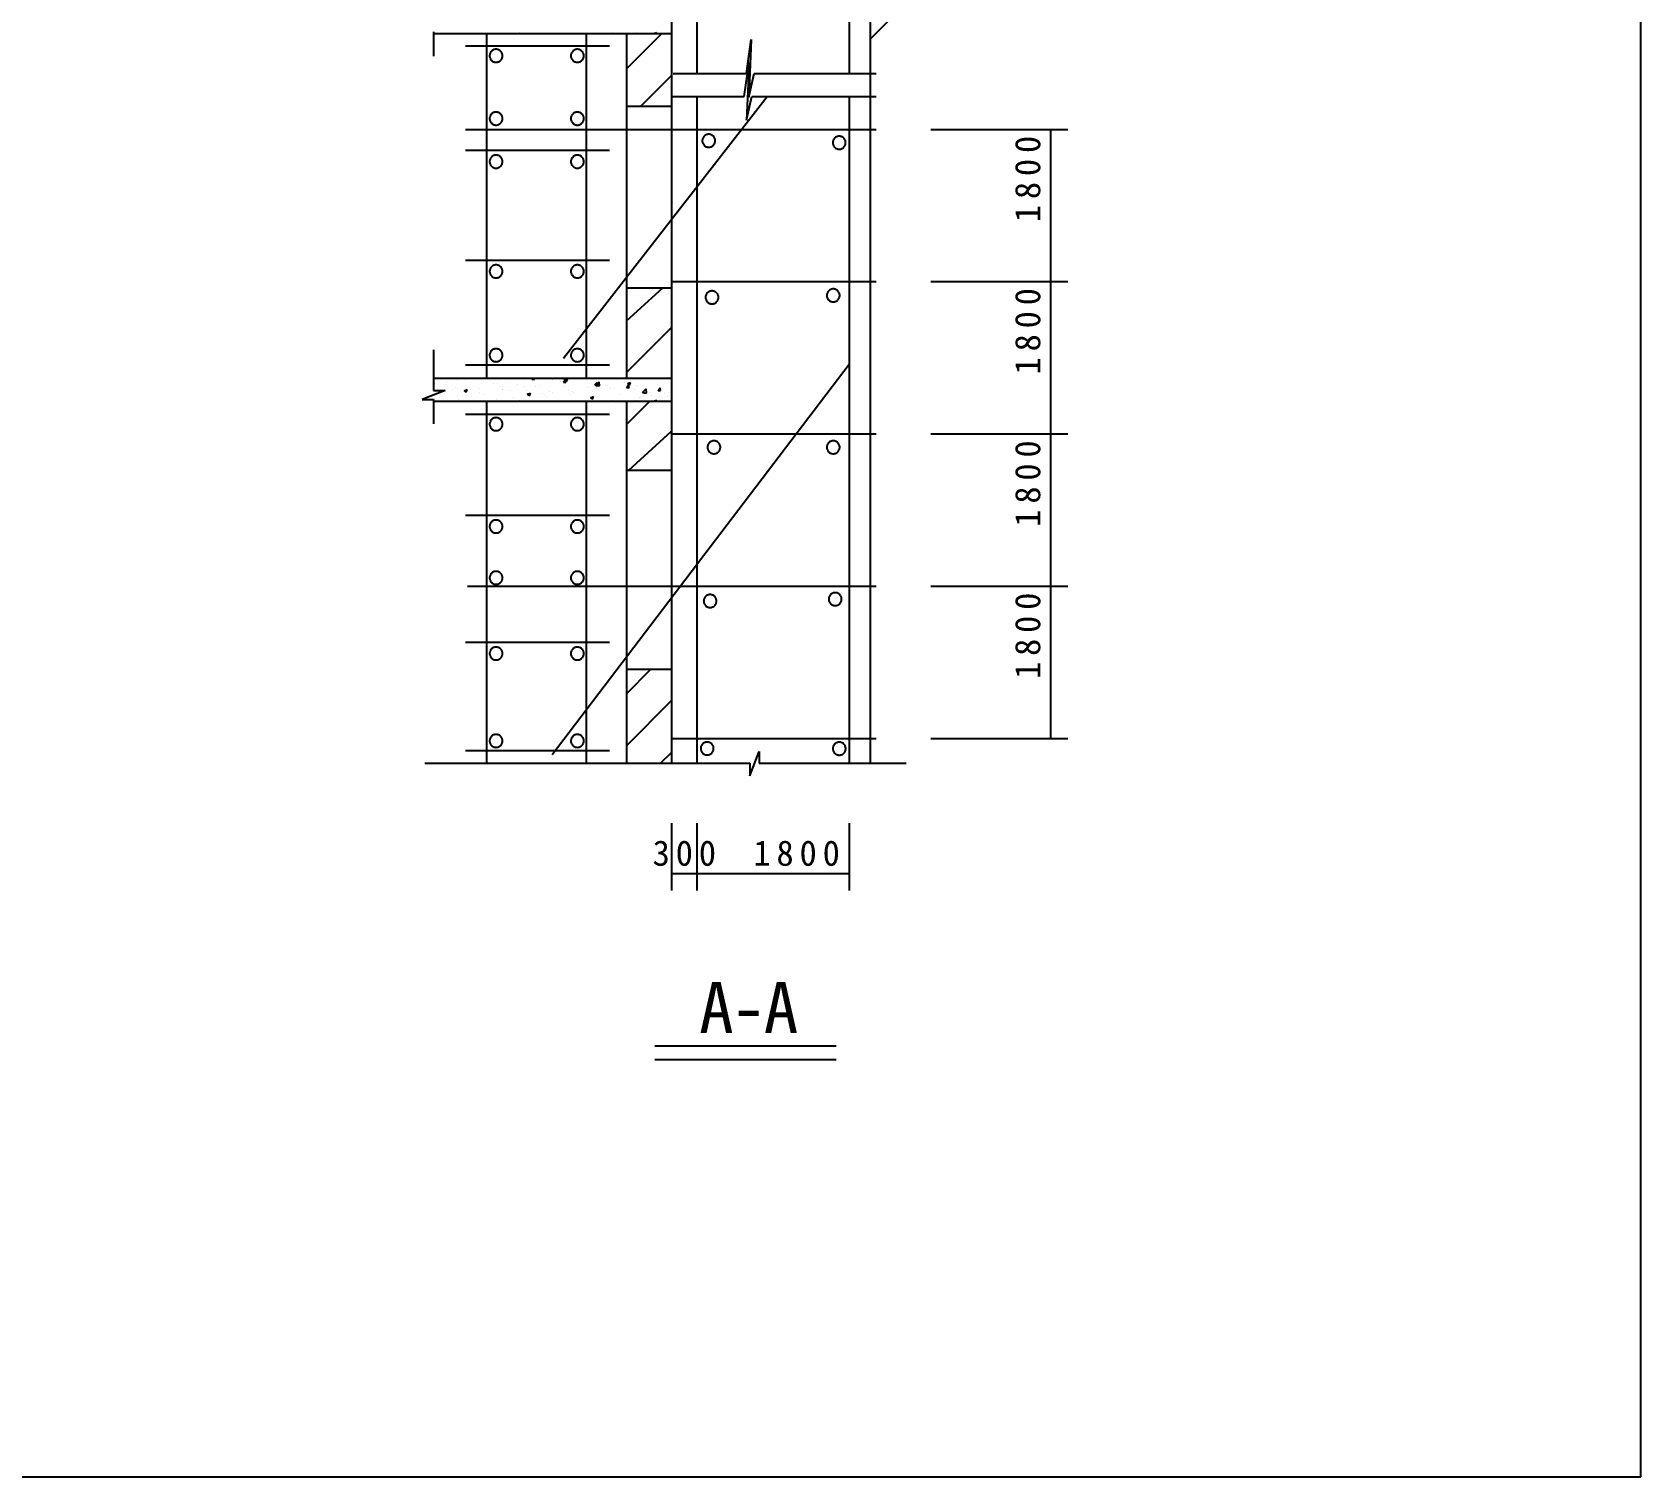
# Model space of a CAD drawing. Header units: metres. Extents: x 0 to 420, y 0 to 297.
# Drawn here: x 229.8 to 420, y 0 to 170.8 of the extents above; entities that cross this region are included whole.
import ezdxf

# ---------------------------------------------------------------- set-up
doc = ezdxf.new("R2010")
doc.units = ezdxf.units.M

msp = doc.modelspace()

# ---------------------------------------------------------------- linework, layer by layer
for p, q in [((420, 0), (420, 297)), ((308.4, 236.96), (308.4, 165.89)), ((326.4, 236.96), (326.4, 165.89)), ((328.89, 237.08), (328.89, 84.34)), ((305.4, 233.85), (305.4, 84.34)), ((328.89, 169.94), (334.86, 175.91)), ((277.27, 170.8), (277.27, 167.91)), ((305.4, 170.57), (277.27, 170.57)), ((283.43, 170.62), (283.43, 170.62)), ((283.52, 170.57), (283.52, 129.82)), ((287.49, 170.73), (287.49, 170.73)), ((288.01, 170.67), (288.01, 170.67)), ((295.31, 170.57), (295.31, 129.82)), ((298.44, 170.72), (298.44, 170.72)), ((300.08, 170.57), (300.08, 129.82)), ((300.08, 166.44), (304.21, 170.57)), ((301.24, 170.73), (301.24, 170.73)), ((303.29, 170.6), (303.66, 170.74)), ((303.29, 170.6), (303.33, 170.57)), ((303.6, 170.57), (303.66, 170.74)), ((314.28, 165.89), (314.84, 169.91)), ((314.84, 169.91), (314.54, 163.07)), ((281.04, 169.17), (298.08, 169.17)), ((301.79, 162.03), (305.4, 165.64)), ((305.59, 165.89), (314.28, 165.89)), ((314.01, 163.17), (314.58, 167.19)), ((314.58, 167.19), (314.28, 160.35)), ((314.54, 163.07), (315.18, 165.89)), ((315.18, 165.89), (329.58, 165.89)), ((292.63, 132.24), (316.7, 163.17)), ((300.08, 162.03), (305.4, 162.03)), ((305.32, 163.17), (314.01, 163.17)), ((308.4, 163.08), (308.4, 84.34)), ((314.28, 160.35), (314.92, 163.17)), ((314.92, 163.17), (329.58, 163.17)), ((326.4, 163.22), (326.4, 84.34)), ((281.04, 159.28), (329.58, 159.28)), ((336.08, 159.28), (352.26, 159.28)), ((350.26, 141.28), (350.26, 159.28)), ((281.04, 156.8), (298.08, 156.8)), ((281.04, 143.83), (298.08, 143.83)), ((305.4, 141.28), (329.58, 141.28)), ((336.08, 141.28), (352.26, 141.28)), ((336.08, 141.28), (352.26, 141.28)), ((350.26, 123.28), (350.26, 141.28)), ((300.08, 136.64), (304.39, 140.54)), ((300.08, 140.54), (305.4, 140.54)), ((300.08, 130.52), (305.4, 135.84)), ((277.27, 133.21), (277.27, 128.42)), ((281.04, 131.44), (298.08, 131.44)), ((291.3, 85.37), (326.4, 131.51)), ((305.4, 129.82), (277.27, 129.82)), ((278.82, 129.42), (278.82, 129.42)), ((280.14, 129.59), (280.14, 129.59)), ((286.1, 129.37), (286.1, 129.37)), ((288.07, 129.63), (288.07, 129.63)), ((288.89, 129.73), (288.97, 129.82)), ((288.89, 129.73), (289.21, 129.7)), ((289.21, 129.7), (289.18, 129.82)), ((291.32, 129.82), (291.36, 129.81)), ((291.36, 129.81), (291.36, 129.82)), ((292.31, 129.45), (292.31, 129.45)), ((292.62, 129.4), (292.87, 129.7)), ((292.62, 129.4), (292.93, 129.37)), ((292.72, 129.64), (293.09, 129.78)), ((292.72, 129.64), (292.98, 129.47)), ((292.93, 129.37), (292.87, 129.7)), ((292.98, 129.47), (293.09, 129.78)), ((293.37, 129.64), (293.37, 129.64)), ((296.35, 129.07), (296.6, 129.37)), ((296.44, 129.03), (296.85, 129.45)), ((296.66, 129.05), (296.6, 129.37)), ((296.91, 128.95), (296.85, 129.45)), ((299.62, 129.35), (299.62, 129.35)), ((300.19, 129.23), (300.56, 129.37)), ((300.45, 129.05), (300.56, 129.37)), ((303.09, 129.74), (303.09, 129.74)), ((304, 129.39), (304, 129.39)), ((278.63, 128.42), (275.92, 127.34)), ((277.27, 128.42), (278.63, 128.42)), ((277.38, 127.46), (277.38, 127.46)), ((277.44, 129.2), (277.44, 129.2)), ((279.55, 128.51), (279.55, 128.51)), ((279.92, 128.72), (279.92, 128.72)), ((280.08, 127.85), (280.08, 127.85)), ((280.88, 128.38), (281.25, 128.52)), ((280.88, 128.38), (281.14, 128.21)), ((281.14, 128.21), (281.25, 128.52)), ((281.52, 128.77), (281.52, 128.77)), ((281.59, 129.3), (281.59, 129.3)), ((282.69, 128.6), (282.69, 128.6)), ((282.75, 128.22), (282.75, 128.22)), ((283.21, 127.88), (283.21, 127.88)), ((284.37, 129.18), (284.37, 129.18)), ((284.8, 129.2), (284.8, 129.2)), ((285.38, 128.55), (285.38, 128.55)), ((285.47, 128.49), (285.47, 128.49)), ((286.25, 128.41), (286.25, 128.41)), ((286.7, 127.58), (286.7, 127.58)), ((287.14, 129.07), (287.14, 129.07)), ((288.08, 128.94), (288.08, 128.94)), ((288.24, 128.37), (288.24, 128.37)), ((288.35, 127.97), (288.72, 128.11)), ((288.35, 127.97), (288.61, 127.79)), ((288.61, 127.79), (288.72, 128.11)), ((289.28, 128.93), (289.28, 128.93)), ((289.92, 128.95), (289.92, 128.95)), ((289.98, 128.02), (289.98, 128.02)), ((290.52, 127.78), (290.52, 127.78)), ((290.68, 127.58), (290.68, 127.58)), ((290.74, 129.31), (290.74, 129.31)), ((291.01, 128.25), (291.01, 128.25)), ((291.28, 128.19), (291.28, 128.19)), ((292.69, 128.83), (292.69, 128.83)), ((293.25, 128.45), (293.25, 128.45)), ((293.31, 127.91), (293.31, 127.91)), ((293.55, 128.3), (293.55, 128.3)), ((293.79, 128.14), (293.79, 128.14)), ((295.47, 128.72), (295.47, 128.72)), ((295.82, 127.55), (296.19, 127.69)), ((295.82, 127.55), (296.08, 127.38)), ((296.01, 128.3), (296.01, 128.3)), ((296.08, 127.38), (296.19, 127.69)), ((296.35, 129.07), (296.66, 129.05)), ((296.44, 129.02), (296.91, 128.95)), ((296.54, 128.88), (296.54, 128.88)), ((296.56, 128.02), (296.56, 128.02)), ((296.59, 128.82), (296.59, 128.82)), ((297.84, 129.05), (297.84, 129.05)), ((298.24, 128.6), (298.24, 128.6)), ((298.68, 128.67), (298.68, 128.67)), ((299.34, 127.9), (299.34, 127.9)), ((299.81, 129.31), (299.81, 129.31)), ((300.08, 128.75), (300.33, 129.05)), ((300.08, 128.75), (300.39, 128.72)), ((300.19, 129.23), (300.45, 129.05)), ((300.39, 128.72), (300.33, 129.05)), ((301.02, 128.48), (301.02, 128.48)), ((301.3, 129), (301.3, 129)), ((301.6, 127.53), (301.6, 127.53)), ((301.72, 127.69), (301.72, 127.69)), ((301.99, 128.16), (302.4, 128.59)), ((301.99, 128.16), (302.45, 128.09)), ((302.11, 127.78), (302.11, 127.78)), ((302.45, 128.09), (302.4, 128.59)), ((303.02, 127.86), (303.02, 127.86)), ((303.79, 128.36), (303.79, 128.36)), ((303.81, 128.42), (304.06, 128.72)), ((303.81, 128.42), (304.12, 128.39)), ((303.94, 127.66), (303.94, 127.66)), ((304.12, 128.39), (304.06, 128.72)), ((304.63, 128.05), (304.63, 128.05)), ((304.89, 127.67), (304.89, 127.67)), ((304.99, 128.12), (304.99, 128.12)), ((275.92, 127.34), (277.27, 127.34)), ((277.27, 127.34), (277.27, 124.45)), ((305.4, 127.11), (277.27, 127.11)), ((280.18, 127.36), (280.18, 127.36)), ((281.04, 125.62), (298.08, 125.62)), ((283.43, 127.15), (283.43, 127.15)), ((283.52, 127.03), (283.52, 84.34)), ((284.73, 127.32), (284.73, 127.32)), ((287.49, 127.26), (287.49, 127.26)), ((288.01, 127.21), (288.01, 127.21)), ((295.31, 127.03), (295.31, 84.34)), ((298.44, 127.26), (298.44, 127.26)), ((300.08, 127.11), (300.08, 84.34)), ((300.08, 124.39), (302.8, 127.11)), ((301.24, 127.27), (301.24, 127.27)), ((303.29, 127.13), (303.66, 127.27)), ((303.29, 127.13), (303.33, 127.11)), ((303.6, 127.11), (303.66, 127.27)), ((300.37, 118.98), (305.4, 123.59)), ((305.4, 123.28), (329.58, 123.28)), ((336.08, 123.28), (352.26, 123.28)), ((336.08, 123.28), (352.26, 123.28)), ((350.26, 105.28), (350.26, 123.28)), ((300.08, 118.98), (305.4, 118.98)), ((281.04, 113.67), (298.08, 113.67)), ((281.29, 105.28), (329.58, 105.28)), ((336.08, 105.28), (352.26, 105.28)), ((336.08, 105.28), (352.26, 105.28)), ((350.26, 87.28), (350.26, 105.28)), ((281.04, 98.66), (298.08, 98.66)), ((300.08, 95.45), (305.4, 95.45)), ((300.08, 92.55), (302.97, 95.45)), ((300.08, 86.42), (305.4, 91.75)), ((281.04, 85.85), (298.08, 85.85)), ((304.12, 84.34), (305.4, 85.63)), ((305.4, 87.28), (329.58, 87.28)), ((314.66, 82.87), (315.76, 85.73)), ((315.76, 85.73), (315.76, 84.34)), ((336.08, 87.28), (352.26, 87.28)), ((276.24, 84.34), (314.66, 84.34)), ((314.66, 84.34), (314.66, 82.87)), ((315.76, 84.34), (333.15, 84.34)), ((305.4, 77.27), (305.4, 69.32)), ((308.4, 77.27), (308.4, 69.32)), ((308.4, 77.27), (308.4, 69.32)), ((326.4, 77.27), (326.4, 69.32)), ((305.4, 71.32), (308.4, 71.32)), ((308.4, 71.32), (326.4, 71.32)), ((303.42, 50.94), (324.87, 50.94)), ((303.42, 49.32), (324.87, 49.32)), ((0, 0), (420, 0))]:
    msp.add_line(p, q)
for points in [[(285.42, 167.97), (285.42, 168.05), (285.41, 168.12), (285.39, 168.2), (285.37, 168.27), (285.33, 168.34), (285.3, 168.4), (285.25, 168.46), (285.2, 168.52), (285.15, 168.57), (285.08, 168.61), (285.02, 168.65), (284.95, 168.68), (284.88, 168.71), (284.81, 168.72), (284.74, 168.74), (284.66, 168.74), (284.59, 168.74), (284.51, 168.72), (284.44, 168.71), (284.37, 168.68), (284.3, 168.65), (284.24, 168.61), (284.18, 168.57), (284.12, 168.52), (284.07, 168.46), (284.02, 168.4), (283.99, 168.34), (283.95, 168.27), (283.93, 168.2), (283.91, 168.12), (283.9, 168.05), (283.9, 167.97), (283.9, 167.9), (283.91, 167.83), (283.93, 167.75), (283.95, 167.68), (283.99, 167.61), (284.02, 167.55), (284.07, 167.49), (284.12, 167.43), (284.18, 167.38), (284.24, 167.34), (284.3, 167.3), (284.37, 167.27), (284.44, 167.24), (284.51, 167.23), (284.59, 167.21), (284.66, 167.21), (284.74, 167.21), (284.81, 167.23), (284.88, 167.24), (284.95, 167.27), (285.02, 167.3), (285.08, 167.34), (285.15, 167.38), (285.2, 167.43), (285.25, 167.49), (285.3, 167.55), (285.33, 167.61), (285.37, 167.68), (285.39, 167.75), (285.41, 167.83), (285.42, 167.9), (285.42, 167.97)], [(295.04, 167.97), (295.03, 168.05), (295.02, 168.12), (295, 168.2), (294.98, 168.27), (294.95, 168.34), (294.91, 168.4), (294.86, 168.46), (294.81, 168.52), (294.76, 168.57), (294.7, 168.61), (294.63, 168.65), (294.57, 168.68), (294.49, 168.71), (294.42, 168.72), (294.35, 168.74), (294.27, 168.74), (294.2, 168.74), (294.12, 168.72), (294.05, 168.71), (293.98, 168.68), (293.91, 168.65), (293.85, 168.61), (293.79, 168.57), (293.73, 168.52), (293.68, 168.46), (293.64, 168.4), (293.6, 168.34), (293.57, 168.27), (293.54, 168.2), (293.52, 168.12), (293.51, 168.05), (293.51, 167.97), (293.51, 167.9), (293.52, 167.83), (293.54, 167.75), (293.57, 167.68), (293.6, 167.61), (293.64, 167.55), (293.68, 167.49), (293.73, 167.43), (293.79, 167.38), (293.85, 167.34), (293.91, 167.3), (293.98, 167.27), (294.05, 167.24), (294.12, 167.23), (294.2, 167.21), (294.27, 167.21), (294.35, 167.21), (294.42, 167.23), (294.49, 167.24), (294.57, 167.27), (294.63, 167.3), (294.7, 167.34), (294.76, 167.38), (294.81, 167.43), (294.86, 167.49), (294.91, 167.55), (294.95, 167.61), (294.98, 167.68), (295, 167.75), (295.02, 167.83), (295.03, 167.9), (295.04, 167.97)], [(285.42, 160.55), (285.42, 160.63), (285.41, 160.7), (285.39, 160.78), (285.37, 160.85), (285.33, 160.91), (285.3, 160.98), (285.25, 161.04), (285.2, 161.09), (285.15, 161.14), (285.08, 161.19), (285.02, 161.23), (284.95, 161.26), (284.88, 161.28), (284.81, 161.3), (284.74, 161.31), (284.66, 161.32), (284.59, 161.31), (284.51, 161.3), (284.44, 161.28), (284.37, 161.26), (284.3, 161.23), (284.24, 161.19), (284.18, 161.14), (284.12, 161.09), (284.07, 161.04), (284.02, 160.98), (283.99, 160.91), (283.95, 160.85), (283.93, 160.78), (283.91, 160.7), (283.9, 160.63), (283.9, 160.55), (283.9, 160.48), (283.91, 160.4), (283.93, 160.33), (283.95, 160.26), (283.99, 160.19), (284.02, 160.13), (284.07, 160.07), (284.12, 160.01), (284.18, 159.96), (284.24, 159.92), (284.3, 159.88), (284.37, 159.85), (284.44, 159.82), (284.51, 159.8), (284.59, 159.79), (284.66, 159.79), (284.74, 159.79), (284.81, 159.8), (284.88, 159.82), (284.95, 159.85), (285.02, 159.88), (285.08, 159.92), (285.15, 159.96), (285.2, 160.01), (285.25, 160.07), (285.3, 160.13), (285.33, 160.19), (285.37, 160.26), (285.39, 160.33), (285.41, 160.4), (285.42, 160.48), (285.42, 160.55)], [(295.04, 160.55), (295.03, 160.63), (295.02, 160.7), (295, 160.78), (294.98, 160.85), (294.95, 160.91), (294.91, 160.98), (294.86, 161.04), (294.81, 161.09), (294.76, 161.14), (294.7, 161.19), (294.63, 161.23), (294.57, 161.26), (294.49, 161.28), (294.42, 161.3), (294.35, 161.31), (294.27, 161.32), (294.2, 161.31), (294.12, 161.3), (294.05, 161.28), (293.98, 161.26), (293.91, 161.23), (293.85, 161.19), (293.79, 161.14), (293.73, 161.09), (293.68, 161.04), (293.64, 160.98), (293.6, 160.91), (293.57, 160.85), (293.54, 160.78), (293.52, 160.7), (293.51, 160.63), (293.51, 160.55), (293.51, 160.48), (293.52, 160.4), (293.54, 160.33), (293.57, 160.26), (293.6, 160.19), (293.64, 160.13), (293.68, 160.07), (293.73, 160.01), (293.79, 159.96), (293.85, 159.92), (293.91, 159.88), (293.98, 159.85), (294.05, 159.82), (294.12, 159.8), (294.2, 159.79), (294.27, 159.79), (294.35, 159.79), (294.42, 159.8), (294.49, 159.82), (294.57, 159.85), (294.63, 159.88), (294.7, 159.92), (294.76, 159.96), (294.81, 160.01), (294.86, 160.07), (294.91, 160.13), (294.95, 160.19), (294.98, 160.26), (295, 160.33), (295.02, 160.4), (295.03, 160.48), (295.04, 160.55)], [(310.57, 157.93), (310.56, 158.01), (310.55, 158.08), (310.53, 158.16), (310.51, 158.23), (310.48, 158.29), (310.44, 158.36), (310.39, 158.42), (310.34, 158.47), (310.29, 158.52), (310.23, 158.57), (310.16, 158.61), (310.09, 158.64), (310.02, 158.67), (309.95, 158.68), (309.88, 158.69), (309.8, 158.7), (309.73, 158.69), (309.65, 158.68), (309.58, 158.67), (309.51, 158.64), (309.44, 158.61), (309.38, 158.57), (309.32, 158.52), (309.26, 158.47), (309.21, 158.42), (309.17, 158.36), (309.13, 158.29), (309.1, 158.23), (309.07, 158.16), (309.05, 158.08), (309.04, 158.01), (309.04, 157.93), (309.04, 157.86), (309.05, 157.78), (309.07, 157.71), (309.1, 157.64), (309.13, 157.57), (309.17, 157.51), (309.21, 157.45), (309.26, 157.39), (309.32, 157.34), (309.38, 157.3), (309.44, 157.26), (309.51, 157.23), (309.58, 157.2), (309.65, 157.18), (309.73, 157.17), (309.8, 157.17), (309.88, 157.17), (309.95, 157.18), (310.02, 157.2), (310.09, 157.23), (310.16, 157.26), (310.23, 157.3), (310.29, 157.34), (310.34, 157.39), (310.39, 157.45), (310.44, 157.51), (310.48, 157.57), (310.51, 157.64), (310.53, 157.71), (310.55, 157.78), (310.56, 157.86), (310.57, 157.93)], [(326, 157.7), (325.99, 157.78), (325.98, 157.85), (325.96, 157.92), (325.94, 158), (325.91, 158.06), (325.87, 158.13), (325.82, 158.19), (325.77, 158.24), (325.72, 158.29), (325.66, 158.34), (325.59, 158.38), (325.53, 158.41), (325.45, 158.43), (325.38, 158.45), (325.31, 158.46), (325.23, 158.47), (325.16, 158.46), (325.08, 158.45), (325.01, 158.43), (324.94, 158.41), (324.87, 158.38), (324.81, 158.34), (324.75, 158.29), (324.69, 158.24), (324.64, 158.19), (324.6, 158.13), (324.56, 158.06), (324.53, 158), (324.5, 157.92), (324.48, 157.85), (324.47, 157.78), (324.47, 157.7), (324.47, 157.63), (324.48, 157.55), (324.5, 157.48), (324.53, 157.41), (324.56, 157.34), (324.6, 157.28), (324.64, 157.22), (324.69, 157.16), (324.75, 157.11), (324.81, 157.07), (324.87, 157.03), (324.94, 157), (325.01, 156.97), (325.08, 156.95), (325.16, 156.94), (325.23, 156.94), (325.31, 156.94), (325.38, 156.95), (325.45, 156.97), (325.53, 157), (325.59, 157.03), (325.66, 157.07), (325.72, 157.11), (325.77, 157.16), (325.82, 157.22), (325.87, 157.28), (325.91, 157.34), (325.94, 157.41), (325.96, 157.48), (325.98, 157.55), (325.99, 157.63), (326, 157.7)], [(285.42, 155.46), (285.42, 155.54), (285.41, 155.61), (285.39, 155.68), (285.37, 155.75), (285.33, 155.82), (285.3, 155.88), (285.25, 155.95), (285.2, 156), (285.15, 156.05), (285.08, 156.1), (285.02, 156.13), (284.95, 156.17), (284.88, 156.19), (284.81, 156.21), (284.74, 156.22), (284.66, 156.22), (284.59, 156.22), (284.51, 156.21), (284.44, 156.19), (284.37, 156.17), (284.3, 156.13), (284.24, 156.1), (284.18, 156.05), (284.12, 156), (284.07, 155.95), (284.02, 155.88), (283.99, 155.82), (283.95, 155.75), (283.93, 155.68), (283.91, 155.61), (283.9, 155.54), (283.9, 155.46), (283.9, 155.39), (283.91, 155.31), (283.93, 155.24), (283.95, 155.17), (283.99, 155.1), (284.02, 155.04), (284.07, 154.98), (284.12, 154.92), (284.18, 154.87), (284.24, 154.82), (284.3, 154.79), (284.37, 154.75), (284.44, 154.73), (284.51, 154.71), (284.59, 154.7), (284.66, 154.7), (284.74, 154.7), (284.81, 154.71), (284.88, 154.73), (284.95, 154.75), (285.02, 154.79), (285.08, 154.82), (285.15, 154.87), (285.2, 154.92), (285.25, 154.98), (285.3, 155.04), (285.33, 155.1), (285.37, 155.17), (285.39, 155.24), (285.41, 155.31), (285.42, 155.39), (285.42, 155.46)], [(295.04, 155.46), (295.03, 155.54), (295.02, 155.61), (295, 155.68), (294.98, 155.75), (294.95, 155.82), (294.91, 155.88), (294.86, 155.95), (294.81, 156), (294.76, 156.05), (294.7, 156.1), (294.63, 156.13), (294.57, 156.17), (294.49, 156.19), (294.42, 156.21), (294.35, 156.22), (294.27, 156.22), (294.2, 156.22), (294.12, 156.21), (294.05, 156.19), (293.98, 156.17), (293.91, 156.13), (293.85, 156.1), (293.79, 156.05), (293.73, 156), (293.68, 155.95), (293.64, 155.88), (293.6, 155.82), (293.57, 155.75), (293.54, 155.68), (293.52, 155.61), (293.51, 155.54), (293.51, 155.46), (293.51, 155.39), (293.52, 155.31), (293.54, 155.24), (293.57, 155.17), (293.6, 155.1), (293.64, 155.04), (293.68, 154.98), (293.73, 154.92), (293.79, 154.87), (293.85, 154.82), (293.91, 154.79), (293.98, 154.75), (294.05, 154.73), (294.12, 154.71), (294.2, 154.7), (294.27, 154.7), (294.35, 154.7), (294.42, 154.71), (294.49, 154.73), (294.57, 154.75), (294.63, 154.79), (294.7, 154.82), (294.76, 154.87), (294.81, 154.92), (294.86, 154.98), (294.91, 155.04), (294.95, 155.1), (294.98, 155.17), (295, 155.24), (295.02, 155.31), (295.03, 155.39), (295.04, 155.46)], [(285.42, 142.49), (285.42, 142.57), (285.41, 142.64), (285.39, 142.71), (285.37, 142.78), (285.33, 142.85), (285.3, 142.92), (285.25, 142.98), (285.2, 143.03), (285.15, 143.08), (285.08, 143.13), (285.02, 143.17), (284.95, 143.2), (284.88, 143.22), (284.81, 143.24), (284.74, 143.25), (284.66, 143.26), (284.59, 143.25), (284.51, 143.24), (284.44, 143.22), (284.37, 143.2), (284.3, 143.17), (284.24, 143.13), (284.18, 143.08), (284.12, 143.03), (284.07, 142.98), (284.02, 142.92), (283.99, 142.85), (283.95, 142.78), (283.93, 142.71), (283.91, 142.64), (283.9, 142.57), (283.9, 142.49), (283.9, 142.42), (283.91, 142.34), (283.93, 142.27), (283.95, 142.2), (283.99, 142.13), (284.02, 142.07), (284.07, 142.01), (284.12, 141.95), (284.18, 141.9), (284.24, 141.86), (284.3, 141.82), (284.37, 141.78), (284.44, 141.76), (284.51, 141.74), (284.59, 141.73), (284.66, 141.73), (284.74, 141.73), (284.81, 141.74), (284.88, 141.76), (284.95, 141.78), (285.02, 141.82), (285.08, 141.86), (285.15, 141.9), (285.2, 141.95), (285.25, 142.01), (285.3, 142.07), (285.33, 142.13), (285.37, 142.2), (285.39, 142.27), (285.41, 142.34), (285.42, 142.42), (285.42, 142.49)], [(295.04, 142.49), (295.03, 142.57), (295.02, 142.64), (295, 142.71), (294.98, 142.78), (294.95, 142.85), (294.91, 142.92), (294.86, 142.98), (294.81, 143.03), (294.76, 143.08), (294.7, 143.13), (294.63, 143.17), (294.57, 143.2), (294.49, 143.22), (294.42, 143.24), (294.35, 143.25), (294.27, 143.26), (294.2, 143.25), (294.12, 143.24), (294.05, 143.22), (293.98, 143.2), (293.91, 143.17), (293.85, 143.13), (293.79, 143.08), (293.73, 143.03), (293.68, 142.98), (293.64, 142.92), (293.6, 142.85), (293.57, 142.78), (293.54, 142.71), (293.52, 142.64), (293.51, 142.57), (293.51, 142.49), (293.51, 142.42), (293.52, 142.34), (293.54, 142.27), (293.57, 142.2), (293.6, 142.13), (293.64, 142.07), (293.68, 142.01), (293.73, 141.95), (293.79, 141.9), (293.85, 141.86), (293.91, 141.82), (293.98, 141.78), (294.05, 141.76), (294.12, 141.74), (294.2, 141.73), (294.27, 141.73), (294.35, 141.73), (294.42, 141.74), (294.49, 141.76), (294.57, 141.78), (294.63, 141.82), (294.7, 141.86), (294.76, 141.9), (294.81, 141.95), (294.86, 142.01), (294.91, 142.07), (294.95, 142.13), (294.98, 142.2), (295, 142.27), (295.02, 142.34), (295.03, 142.42), (295.04, 142.49)], [(310.96, 139.42), (310.95, 139.49), (310.94, 139.57), (310.92, 139.64), (310.9, 139.71), (310.87, 139.78), (310.83, 139.84), (310.78, 139.9), (310.73, 139.96), (310.68, 140.01), (310.62, 140.06), (310.55, 140.09), (310.49, 140.13), (310.41, 140.15), (310.34, 140.17), (310.27, 140.18), (310.19, 140.18), (310.12, 140.18), (310.04, 140.17), (309.97, 140.15), (309.9, 140.13), (309.83, 140.09), (309.77, 140.06), (309.71, 140.01), (309.65, 139.96), (309.6, 139.9), (309.56, 139.84), (309.52, 139.78), (309.49, 139.71), (309.46, 139.64), (309.44, 139.57), (309.43, 139.49), (309.43, 139.42), (309.43, 139.34), (309.44, 139.27), (309.46, 139.2), (309.49, 139.13), (309.52, 139.06), (309.56, 138.99), (309.6, 138.93), (309.65, 138.88), (309.71, 138.83), (309.77, 138.78), (309.83, 138.75), (309.9, 138.71), (309.97, 138.69), (310.04, 138.67), (310.12, 138.66), (310.19, 138.66), (310.27, 138.66), (310.34, 138.67), (310.41, 138.69), (310.49, 138.71), (310.55, 138.75), (310.62, 138.78), (310.68, 138.83), (310.73, 138.88), (310.78, 138.93), (310.83, 138.99), (310.87, 139.06), (310.9, 139.13), (310.92, 139.2), (310.94, 139.27), (310.95, 139.34), (310.96, 139.42)], [(325.29, 139.65), (325.29, 139.72), (325.28, 139.8), (325.26, 139.87), (325.24, 139.94), (325.2, 140.01), (325.16, 140.07), (325.12, 140.13), (325.07, 140.19), (325.01, 140.24), (324.95, 140.28), (324.89, 140.32), (324.82, 140.35), (324.75, 140.38), (324.68, 140.4), (324.6, 140.41), (324.53, 140.41), (324.45, 140.41), (324.38, 140.4), (324.31, 140.38), (324.24, 140.35), (324.17, 140.32), (324.1, 140.28), (324.04, 140.24), (323.99, 140.19), (323.94, 140.13), (323.89, 140.07), (323.85, 140.01), (323.82, 139.94), (323.8, 139.87), (323.78, 139.8), (323.77, 139.72), (323.76, 139.65), (323.77, 139.57), (323.78, 139.5), (323.8, 139.42), (323.82, 139.35), (323.85, 139.29), (323.89, 139.22), (323.94, 139.16), (323.99, 139.11), (324.04, 139.06), (324.1, 139.01), (324.17, 138.97), (324.24, 138.94), (324.31, 138.91), (324.38, 138.9), (324.45, 138.89), (324.53, 138.88), (324.6, 138.89), (324.68, 138.9), (324.75, 138.91), (324.82, 138.94), (324.89, 138.97), (324.95, 139.01), (325.01, 139.06), (325.07, 139.11), (325.12, 139.16), (325.16, 139.22), (325.2, 139.29), (325.24, 139.35), (325.26, 139.42), (325.28, 139.5), (325.29, 139.57), (325.29, 139.65)], [(285.42, 132.58), (285.42, 132.65), (285.41, 132.73), (285.39, 132.8), (285.37, 132.87), (285.33, 132.94), (285.3, 133), (285.25, 133.06), (285.2, 133.12), (285.15, 133.17), (285.08, 133.21), (285.02, 133.25), (284.95, 133.28), (284.88, 133.31), (284.81, 133.33), (284.74, 133.34), (284.66, 133.34), (284.59, 133.34), (284.51, 133.33), (284.44, 133.31), (284.37, 133.28), (284.3, 133.25), (284.24, 133.21), (284.18, 133.17), (284.12, 133.12), (284.07, 133.06), (284.02, 133), (283.99, 132.94), (283.95, 132.87), (283.93, 132.8), (283.91, 132.73), (283.9, 132.65), (283.9, 132.58), (283.9, 132.5), (283.91, 132.43), (283.93, 132.36), (283.95, 132.29), (283.99, 132.22), (284.02, 132.15), (284.07, 132.09), (284.12, 132.04), (284.18, 131.99), (284.24, 131.94), (284.3, 131.9), (284.37, 131.87), (284.44, 131.85), (284.51, 131.83), (284.59, 131.82), (284.66, 131.81), (284.74, 131.82), (284.81, 131.83), (284.88, 131.85), (284.95, 131.87), (285.02, 131.9), (285.08, 131.94), (285.15, 131.99), (285.2, 132.04), (285.25, 132.09), (285.3, 132.15), (285.33, 132.22), (285.37, 132.29), (285.39, 132.36), (285.41, 132.43), (285.42, 132.5), (285.42, 132.58)], [(295.04, 132.58), (295.03, 132.65), (295.02, 132.73), (295, 132.8), (294.98, 132.87), (294.95, 132.94), (294.91, 133), (294.86, 133.06), (294.81, 133.12), (294.76, 133.17), (294.7, 133.21), (294.63, 133.25), (294.57, 133.28), (294.49, 133.31), (294.42, 133.33), (294.35, 133.34), (294.27, 133.34), (294.2, 133.34), (294.12, 133.33), (294.05, 133.31), (293.98, 133.28), (293.91, 133.25), (293.85, 133.21), (293.79, 133.17), (293.73, 133.12), (293.68, 133.06), (293.64, 133), (293.6, 132.94), (293.57, 132.87), (293.54, 132.8), (293.52, 132.73), (293.51, 132.65), (293.51, 132.58), (293.51, 132.5), (293.52, 132.43), (293.54, 132.36), (293.57, 132.29), (293.6, 132.22), (293.64, 132.15), (293.68, 132.09), (293.73, 132.04), (293.79, 131.99), (293.85, 131.94), (293.91, 131.9), (293.98, 131.87), (294.05, 131.85), (294.12, 131.83), (294.2, 131.82), (294.27, 131.81), (294.35, 131.82), (294.42, 131.83), (294.49, 131.85), (294.57, 131.87), (294.63, 131.9), (294.7, 131.94), (294.76, 131.99), (294.81, 132.04), (294.86, 132.09), (294.91, 132.15), (294.95, 132.22), (294.98, 132.29), (295, 132.36), (295.02, 132.43), (295.03, 132.5), (295.04, 132.58)], [(285.42, 124.43), (285.42, 124.51), (285.41, 124.58), (285.39, 124.65), (285.37, 124.72), (285.33, 124.79), (285.3, 124.86), (285.25, 124.92), (285.2, 124.97), (285.15, 125.02), (285.08, 125.07), (285.02, 125.11), (284.95, 125.14), (284.88, 125.16), (284.81, 125.18), (284.74, 125.19), (284.66, 125.2), (284.59, 125.19), (284.51, 125.18), (284.44, 125.16), (284.37, 125.14), (284.3, 125.11), (284.24, 125.07), (284.18, 125.02), (284.12, 124.97), (284.07, 124.92), (284.02, 124.86), (283.99, 124.79), (283.95, 124.72), (283.93, 124.65), (283.91, 124.58), (283.9, 124.51), (283.9, 124.43), (283.9, 124.36), (283.91, 124.28), (283.93, 124.21), (283.95, 124.14), (283.99, 124.07), (284.02, 124.01), (284.07, 123.95), (284.12, 123.89), (284.18, 123.84), (284.24, 123.8), (284.3, 123.76), (284.37, 123.73), (284.44, 123.7), (284.51, 123.68), (284.59, 123.67), (284.66, 123.67), (284.74, 123.67), (284.81, 123.68), (284.88, 123.7), (284.95, 123.73), (285.02, 123.76), (285.08, 123.8), (285.15, 123.84), (285.2, 123.89), (285.25, 123.95), (285.3, 124.01), (285.33, 124.07), (285.37, 124.14), (285.39, 124.21), (285.41, 124.28), (285.42, 124.36), (285.42, 124.43)], [(295.04, 124.43), (295.03, 124.51), (295.02, 124.58), (295, 124.65), (294.98, 124.72), (294.95, 124.79), (294.91, 124.86), (294.86, 124.92), (294.81, 124.97), (294.76, 125.02), (294.7, 125.07), (294.63, 125.11), (294.57, 125.14), (294.49, 125.16), (294.42, 125.18), (294.35, 125.19), (294.27, 125.2), (294.2, 125.19), (294.12, 125.18), (294.05, 125.16), (293.98, 125.14), (293.91, 125.11), (293.85, 125.07), (293.79, 125.02), (293.73, 124.97), (293.68, 124.92), (293.64, 124.86), (293.6, 124.79), (293.57, 124.72), (293.54, 124.65), (293.52, 124.58), (293.51, 124.51), (293.51, 124.43), (293.51, 124.36), (293.52, 124.28), (293.54, 124.21), (293.57, 124.14), (293.6, 124.07), (293.64, 124.01), (293.68, 123.95), (293.73, 123.89), (293.79, 123.84), (293.85, 123.8), (293.91, 123.76), (293.98, 123.73), (294.05, 123.7), (294.12, 123.68), (294.2, 123.67), (294.27, 123.67), (294.35, 123.67), (294.42, 123.68), (294.49, 123.7), (294.57, 123.73), (294.63, 123.76), (294.7, 123.8), (294.76, 123.84), (294.81, 123.89), (294.86, 123.95), (294.91, 124.01), (294.95, 124.07), (294.98, 124.14), (295, 124.21), (295.02, 124.28), (295.03, 124.36), (295.04, 124.43)], [(311.18, 121.7), (311.18, 121.77), (311.17, 121.85), (311.15, 121.92), (311.13, 121.99), (311.09, 122.06), (311.06, 122.12), (311.01, 122.18), (310.96, 122.24), (310.9, 122.29), (310.84, 122.33), (310.78, 122.37), (310.71, 122.4), (310.64, 122.43), (310.57, 122.45), (310.49, 122.46), (310.42, 122.46), (310.34, 122.46), (310.27, 122.45), (310.2, 122.43), (310.13, 122.4), (310.06, 122.37), (310, 122.33), (309.93, 122.29), (309.88, 122.24), (309.83, 122.18), (309.78, 122.12), (309.75, 122.06), (309.71, 121.99), (309.69, 121.92), (309.67, 121.85), (309.66, 121.77), (309.66, 121.7), (309.66, 121.62), (309.67, 121.55), (309.69, 121.48), (309.71, 121.41), (309.75, 121.34), (309.78, 121.27), (309.83, 121.21), (309.88, 121.16), (309.93, 121.11), (310, 121.06), (310.06, 121.02), (310.13, 120.99), (310.2, 120.97), (310.27, 120.95), (310.34, 120.94), (310.42, 120.93), (310.49, 120.94), (310.57, 120.95), (310.64, 120.97), (310.71, 120.99), (310.78, 121.02), (310.84, 121.06), (310.9, 121.11), (310.96, 121.16), (311.01, 121.21), (311.06, 121.27), (311.09, 121.34), (311.13, 121.41), (311.15, 121.48), (311.17, 121.55), (311.18, 121.62), (311.18, 121.7)], [(325.29, 121.7), (325.29, 121.77), (325.28, 121.85), (325.26, 121.92), (325.24, 121.99), (325.2, 122.06), (325.16, 122.12), (325.12, 122.18), (325.07, 122.24), (325.01, 122.29), (324.95, 122.33), (324.89, 122.37), (324.82, 122.4), (324.75, 122.43), (324.68, 122.45), (324.6, 122.46), (324.53, 122.46), (324.45, 122.46), (324.38, 122.45), (324.31, 122.43), (324.24, 122.4), (324.17, 122.37), (324.1, 122.33), (324.04, 122.29), (323.99, 122.24), (323.94, 122.18), (323.89, 122.12), (323.85, 122.06), (323.82, 121.99), (323.8, 121.92), (323.78, 121.85), (323.77, 121.77), (323.76, 121.7), (323.77, 121.62), (323.78, 121.55), (323.8, 121.48), (323.82, 121.41), (323.85, 121.34), (323.89, 121.27), (323.94, 121.21), (323.99, 121.16), (324.04, 121.11), (324.1, 121.06), (324.17, 121.02), (324.24, 120.99), (324.31, 120.97), (324.38, 120.95), (324.45, 120.94), (324.53, 120.93), (324.6, 120.94), (324.68, 120.95), (324.75, 120.97), (324.82, 120.99), (324.89, 121.02), (324.95, 121.06), (325.01, 121.11), (325.07, 121.16), (325.12, 121.21), (325.16, 121.27), (325.2, 121.34), (325.24, 121.41), (325.26, 121.48), (325.28, 121.55), (325.29, 121.62), (325.29, 121.7)], [(285.42, 112.34), (285.42, 112.41), (285.41, 112.48), (285.39, 112.56), (285.37, 112.63), (285.33, 112.7), (285.3, 112.76), (285.25, 112.82), (285.2, 112.88), (285.15, 112.93), (285.08, 112.97), (285.02, 113.01), (284.95, 113.04), (284.88, 113.07), (284.81, 113.09), (284.74, 113.1), (284.66, 113.1), (284.59, 113.1), (284.51, 113.09), (284.44, 113.07), (284.37, 113.04), (284.3, 113.01), (284.24, 112.97), (284.18, 112.93), (284.12, 112.88), (284.07, 112.82), (284.02, 112.76), (283.99, 112.7), (283.95, 112.63), (283.93, 112.56), (283.91, 112.48), (283.9, 112.41), (283.9, 112.34), (283.9, 112.26), (283.91, 112.19), (283.93, 112.11), (283.95, 112.04), (283.99, 111.98), (284.02, 111.91), (284.07, 111.85), (284.12, 111.79), (284.18, 111.74), (284.24, 111.7), (284.3, 111.66), (284.37, 111.63), (284.44, 111.6), (284.51, 111.59), (284.59, 111.57), (284.66, 111.57), (284.74, 111.57), (284.81, 111.59), (284.88, 111.6), (284.95, 111.63), (285.02, 111.66), (285.08, 111.7), (285.15, 111.74), (285.2, 111.79), (285.25, 111.85), (285.3, 111.91), (285.33, 111.98), (285.37, 112.04), (285.39, 112.11), (285.41, 112.19), (285.42, 112.26), (285.42, 112.34)], [(295.04, 112.34), (295.03, 112.41), (295.02, 112.48), (295, 112.56), (294.98, 112.63), (294.95, 112.7), (294.91, 112.76), (294.86, 112.82), (294.81, 112.88), (294.76, 112.93), (294.7, 112.97), (294.63, 113.01), (294.57, 113.04), (294.49, 113.07), (294.42, 113.09), (294.35, 113.1), (294.27, 113.1), (294.2, 113.1), (294.12, 113.09), (294.05, 113.07), (293.98, 113.04), (293.91, 113.01), (293.85, 112.97), (293.79, 112.93), (293.73, 112.88), (293.68, 112.82), (293.64, 112.76), (293.6, 112.7), (293.57, 112.63), (293.54, 112.56), (293.52, 112.48), (293.51, 112.41), (293.51, 112.34), (293.51, 112.26), (293.52, 112.19), (293.54, 112.11), (293.57, 112.04), (293.6, 111.98), (293.64, 111.91), (293.68, 111.85), (293.73, 111.79), (293.79, 111.74), (293.85, 111.7), (293.91, 111.66), (293.98, 111.63), (294.05, 111.6), (294.12, 111.59), (294.2, 111.57), (294.27, 111.57), (294.35, 111.57), (294.42, 111.59), (294.49, 111.6), (294.57, 111.63), (294.63, 111.66), (294.7, 111.7), (294.76, 111.74), (294.81, 111.79), (294.86, 111.85), (294.91, 111.91), (294.95, 111.98), (294.98, 112.04), (295, 112.11), (295.02, 112.19), (295.03, 112.26), (295.04, 112.34)], [(285.42, 106.27), (285.42, 106.34), (285.41, 106.42), (285.39, 106.49), (285.37, 106.56), (285.33, 106.63), (285.3, 106.69), (285.25, 106.75), (285.2, 106.81), (285.15, 106.86), (285.08, 106.9), (285.02, 106.94), (284.95, 106.97), (284.88, 107), (284.81, 107.02), (284.74, 107.03), (284.66, 107.03), (284.59, 107.03), (284.51, 107.02), (284.44, 107), (284.37, 106.97), (284.3, 106.94), (284.24, 106.9), (284.18, 106.86), (284.12, 106.81), (284.07, 106.75), (284.02, 106.69), (283.99, 106.63), (283.95, 106.56), (283.93, 106.49), (283.91, 106.42), (283.9, 106.34), (283.9, 106.27), (283.9, 106.19), (283.91, 106.12), (283.93, 106.04), (283.95, 105.97), (283.99, 105.91), (284.02, 105.84), (284.07, 105.78), (284.12, 105.73), (284.18, 105.68), (284.24, 105.63), (284.3, 105.59), (284.37, 105.56), (284.44, 105.53), (284.51, 105.52), (284.59, 105.51), (284.66, 105.5), (284.74, 105.51), (284.81, 105.52), (284.88, 105.53), (284.95, 105.56), (285.02, 105.59), (285.08, 105.63), (285.15, 105.68), (285.2, 105.73), (285.25, 105.78), (285.3, 105.84), (285.33, 105.91), (285.37, 105.97), (285.39, 106.04), (285.41, 106.12), (285.42, 106.19), (285.42, 106.27)], [(295.04, 106.27), (295.03, 106.34), (295.02, 106.42), (295, 106.49), (294.98, 106.56), (294.95, 106.63), (294.91, 106.69), (294.86, 106.75), (294.81, 106.81), (294.76, 106.86), (294.7, 106.9), (294.63, 106.94), (294.57, 106.97), (294.49, 107), (294.42, 107.02), (294.35, 107.03), (294.27, 107.03), (294.2, 107.03), (294.12, 107.02), (294.05, 107), (293.98, 106.97), (293.91, 106.94), (293.85, 106.9), (293.79, 106.86), (293.73, 106.81), (293.68, 106.75), (293.64, 106.69), (293.6, 106.63), (293.57, 106.56), (293.54, 106.49), (293.52, 106.42), (293.51, 106.34), (293.51, 106.27), (293.51, 106.19), (293.52, 106.12), (293.54, 106.04), (293.57, 105.97), (293.6, 105.91), (293.64, 105.84), (293.68, 105.78), (293.73, 105.73), (293.79, 105.68), (293.85, 105.63), (293.91, 105.59), (293.98, 105.56), (294.05, 105.53), (294.12, 105.52), (294.2, 105.51), (294.27, 105.5), (294.35, 105.51), (294.42, 105.52), (294.49, 105.53), (294.57, 105.56), (294.63, 105.59), (294.7, 105.63), (294.76, 105.68), (294.81, 105.73), (294.86, 105.78), (294.91, 105.84), (294.95, 105.91), (294.98, 105.97), (295, 106.04), (295.02, 106.12), (295.03, 106.19), (295.04, 106.27)], [(310.73, 103.52), (310.73, 103.6), (310.72, 103.67), (310.7, 103.74), (310.67, 103.82), (310.64, 103.88), (310.6, 103.95), (310.56, 104.01), (310.51, 104.06), (310.45, 104.11), (310.39, 104.16), (310.33, 104.2), (310.26, 104.23), (310.19, 104.25), (310.11, 104.27), (310.04, 104.28), (309.97, 104.29), (309.89, 104.28), (309.82, 104.27), (309.74, 104.25), (309.67, 104.23), (309.61, 104.2), (309.54, 104.16), (309.48, 104.11), (309.43, 104.06), (309.38, 104.01), (309.33, 103.95), (309.29, 103.88), (309.26, 103.82), (309.23, 103.74), (309.22, 103.67), (309.21, 103.6), (309.2, 103.52), (309.21, 103.45), (309.22, 103.37), (309.23, 103.3), (309.26, 103.23), (309.29, 103.16), (309.33, 103.1), (309.38, 103.04), (309.43, 102.98), (309.48, 102.93), (309.54, 102.89), (309.61, 102.85), (309.67, 102.82), (309.74, 102.79), (309.82, 102.77), (309.89, 102.76), (309.97, 102.76), (310.04, 102.76), (310.11, 102.77), (310.19, 102.79), (310.26, 102.82), (310.33, 102.85), (310.39, 102.89), (310.45, 102.93), (310.51, 102.98), (310.56, 103.04), (310.6, 103.1), (310.64, 103.16), (310.67, 103.23), (310.7, 103.3), (310.72, 103.37), (310.73, 103.45), (310.73, 103.52)], [(325.52, 103.75), (325.52, 103.82), (325.51, 103.9), (325.49, 103.97), (325.46, 104.04), (325.43, 104.11), (325.39, 104.17), (325.35, 104.23), (325.3, 104.29), (325.24, 104.34), (325.18, 104.38), (325.12, 104.42), (325.05, 104.46), (324.98, 104.48), (324.9, 104.5), (324.83, 104.51), (324.76, 104.51), (324.68, 104.51), (324.61, 104.5), (324.53, 104.48), (324.46, 104.46), (324.4, 104.42), (324.33, 104.38), (324.27, 104.34), (324.22, 104.29), (324.16, 104.23), (324.12, 104.17), (324.08, 104.11), (324.05, 104.04), (324.02, 103.97), (324.01, 103.9), (324, 103.82), (323.99, 103.75), (324, 103.67), (324.01, 103.6), (324.02, 103.53), (324.05, 103.46), (324.08, 103.39), (324.12, 103.32), (324.16, 103.26), (324.22, 103.21), (324.27, 103.16), (324.33, 103.11), (324.4, 103.08), (324.46, 103.04), (324.53, 103.02), (324.61, 103), (324.68, 102.99), (324.76, 102.98), (324.83, 102.99), (324.9, 103), (324.98, 103.02), (325.05, 103.04), (325.12, 103.08), (325.18, 103.11), (325.24, 103.16), (325.3, 103.21), (325.35, 103.26), (325.39, 103.32), (325.43, 103.39), (325.46, 103.46), (325.49, 103.53), (325.51, 103.6), (325.52, 103.67), (325.52, 103.75)], [(285.42, 97.32), (285.42, 97.39), (285.41, 97.47), (285.39, 97.54), (285.37, 97.61), (285.33, 97.68), (285.3, 97.74), (285.25, 97.8), (285.2, 97.86), (285.15, 97.91), (285.08, 97.96), (285.02, 97.99), (284.95, 98.03), (284.88, 98.05), (284.81, 98.07), (284.74, 98.08), (284.66, 98.08), (284.59, 98.08), (284.51, 98.07), (284.44, 98.05), (284.37, 98.03), (284.3, 97.99), (284.24, 97.96), (284.18, 97.91), (284.12, 97.86), (284.07, 97.8), (284.02, 97.74), (283.99, 97.68), (283.95, 97.61), (283.93, 97.54), (283.91, 97.47), (283.9, 97.39), (283.9, 97.32), (283.9, 97.24), (283.91, 97.17), (283.93, 97.1), (283.95, 97.03), (283.99, 96.96), (284.02, 96.9), (284.07, 96.83), (284.12, 96.78), (284.18, 96.73), (284.24, 96.68), (284.3, 96.65), (284.37, 96.61), (284.44, 96.59), (284.51, 96.57), (284.59, 96.56), (284.66, 96.56), (284.74, 96.56), (284.81, 96.57), (284.88, 96.59), (284.95, 96.61), (285.02, 96.65), (285.08, 96.68), (285.15, 96.73), (285.2, 96.78), (285.25, 96.83), (285.3, 96.9), (285.33, 96.96), (285.37, 97.03), (285.39, 97.1), (285.41, 97.17), (285.42, 97.24), (285.42, 97.32)], [(295.04, 97.32), (295.03, 97.39), (295.02, 97.47), (295, 97.54), (294.98, 97.61), (294.95, 97.68), (294.91, 97.74), (294.86, 97.8), (294.81, 97.86), (294.76, 97.91), (294.7, 97.96), (294.63, 97.99), (294.57, 98.03), (294.49, 98.05), (294.42, 98.07), (294.35, 98.08), (294.27, 98.08), (294.2, 98.08), (294.12, 98.07), (294.05, 98.05), (293.98, 98.03), (293.91, 97.99), (293.85, 97.96), (293.79, 97.91), (293.73, 97.86), (293.68, 97.8), (293.64, 97.74), (293.6, 97.68), (293.57, 97.61), (293.54, 97.54), (293.52, 97.47), (293.51, 97.39), (293.51, 97.32), (293.51, 97.24), (293.52, 97.17), (293.54, 97.1), (293.57, 97.03), (293.6, 96.96), (293.64, 96.9), (293.68, 96.83), (293.73, 96.78), (293.79, 96.73), (293.85, 96.68), (293.91, 96.65), (293.98, 96.61), (294.05, 96.59), (294.12, 96.57), (294.2, 96.56), (294.27, 96.56), (294.35, 96.56), (294.42, 96.57), (294.49, 96.59), (294.57, 96.61), (294.63, 96.65), (294.7, 96.68), (294.76, 96.73), (294.81, 96.78), (294.86, 96.83), (294.91, 96.9), (294.95, 96.96), (294.98, 97.03), (295, 97.1), (295.02, 97.17), (295.03, 97.24), (295.04, 97.32)], [(285.42, 86.99), (285.42, 87.06), (285.41, 87.14), (285.39, 87.21), (285.37, 87.28), (285.33, 87.35), (285.3, 87.41), (285.25, 87.47), (285.2, 87.53), (285.15, 87.58), (285.08, 87.62), (285.02, 87.66), (284.95, 87.69), (284.88, 87.72), (284.81, 87.74), (284.74, 87.75), (284.66, 87.75), (284.59, 87.75), (284.51, 87.74), (284.44, 87.72), (284.37, 87.69), (284.3, 87.66), (284.24, 87.62), (284.18, 87.58), (284.12, 87.53), (284.07, 87.47), (284.02, 87.41), (283.99, 87.35), (283.95, 87.28), (283.93, 87.21), (283.91, 87.14), (283.9, 87.06), (283.9, 86.99), (283.9, 86.91), (283.91, 86.84), (283.93, 86.77), (283.95, 86.7), (283.99, 86.63), (284.02, 86.56), (284.07, 86.5), (284.12, 86.45), (284.18, 86.4), (284.24, 86.35), (284.3, 86.31), (284.37, 86.28), (284.44, 86.26), (284.51, 86.24), (284.59, 86.23), (284.66, 86.22), (284.74, 86.23), (284.81, 86.24), (284.88, 86.26), (284.95, 86.28), (285.02, 86.31), (285.08, 86.35), (285.15, 86.4), (285.2, 86.45), (285.25, 86.5), (285.3, 86.56), (285.33, 86.63), (285.37, 86.7), (285.39, 86.77), (285.41, 86.84), (285.42, 86.91), (285.42, 86.99)], [(295.04, 86.99), (295.03, 87.06), (295.02, 87.14), (295, 87.21), (294.98, 87.28), (294.95, 87.35), (294.91, 87.41), (294.86, 87.47), (294.81, 87.53), (294.76, 87.58), (294.7, 87.62), (294.63, 87.66), (294.57, 87.69), (294.49, 87.72), (294.42, 87.74), (294.35, 87.75), (294.27, 87.75), (294.2, 87.75), (294.12, 87.74), (294.05, 87.72), (293.98, 87.69), (293.91, 87.66), (293.85, 87.62), (293.79, 87.58), (293.73, 87.53), (293.68, 87.47), (293.64, 87.41), (293.6, 87.35), (293.57, 87.28), (293.54, 87.21), (293.52, 87.14), (293.51, 87.06), (293.51, 86.99), (293.51, 86.91), (293.52, 86.84), (293.54, 86.77), (293.57, 86.7), (293.6, 86.63), (293.64, 86.56), (293.68, 86.5), (293.73, 86.45), (293.79, 86.4), (293.85, 86.35), (293.91, 86.31), (293.98, 86.28), (294.05, 86.26), (294.12, 86.24), (294.2, 86.23), (294.27, 86.22), (294.35, 86.23), (294.42, 86.24), (294.49, 86.26), (294.57, 86.28), (294.63, 86.31), (294.7, 86.35), (294.76, 86.4), (294.81, 86.45), (294.86, 86.5), (294.91, 86.56), (294.95, 86.63), (294.98, 86.7), (295, 86.77), (295.02, 86.84), (295.03, 86.91), (295.04, 86.99)], [(310.38, 86.09), (310.38, 86.17), (310.37, 86.24), (310.35, 86.32), (310.33, 86.39), (310.29, 86.45), (310.25, 86.52), (310.21, 86.58), (310.16, 86.63), (310.1, 86.68), (310.04, 86.73), (309.98, 86.77), (309.91, 86.8), (309.84, 86.82), (309.77, 86.84), (309.69, 86.85), (309.62, 86.86), (309.54, 86.85), (309.47, 86.84), (309.4, 86.82), (309.33, 86.8), (309.26, 86.77), (309.19, 86.73), (309.13, 86.68), (309.08, 86.63), (309.03, 86.58), (308.98, 86.52), (308.95, 86.45), (308.91, 86.39), (308.89, 86.32), (308.87, 86.24), (308.86, 86.17), (308.86, 86.09), (308.86, 86.02), (308.87, 85.94), (308.89, 85.87), (308.91, 85.8), (308.95, 85.73), (308.98, 85.67), (309.03, 85.61), (309.08, 85.55), (309.13, 85.5), (309.19, 85.46), (309.26, 85.42), (309.33, 85.39), (309.4, 85.36), (309.47, 85.34), (309.54, 85.33), (309.62, 85.33), (309.69, 85.33), (309.77, 85.34), (309.84, 85.36), (309.91, 85.39), (309.98, 85.42), (310.04, 85.46), (310.1, 85.5), (310.16, 85.55), (310.21, 85.61), (310.25, 85.67), (310.29, 85.73), (310.33, 85.8), (310.35, 85.87), (310.37, 85.94), (310.38, 86.02), (310.38, 86.09)], [(326.01, 86.08), (326, 86.15), (325.99, 86.23), (325.97, 86.3), (325.95, 86.37), (325.92, 86.44), (325.88, 86.5), (325.83, 86.56), (325.78, 86.62), (325.73, 86.67), (325.67, 86.71), (325.6, 86.75), (325.53, 86.78), (325.46, 86.81), (325.39, 86.83), (325.32, 86.84), (325.24, 86.84), (325.17, 86.84), (325.09, 86.83), (325.02, 86.81), (324.95, 86.78), (324.88, 86.75), (324.82, 86.71), (324.76, 86.67), (324.7, 86.62), (324.65, 86.56), (324.61, 86.5), (324.57, 86.44), (324.53, 86.37), (324.51, 86.3), (324.49, 86.23), (324.48, 86.15), (324.48, 86.08), (324.48, 86), (324.49, 85.93), (324.51, 85.86), (324.53, 85.79), (324.57, 85.72), (324.61, 85.65), (324.65, 85.59), (324.7, 85.54), (324.76, 85.49), (324.82, 85.44), (324.88, 85.4), (324.95, 85.37), (325.02, 85.35), (325.09, 85.33), (325.17, 85.32), (325.24, 85.31), (325.32, 85.32), (325.39, 85.33), (325.46, 85.35), (325.53, 85.37), (325.6, 85.4), (325.67, 85.44), (325.73, 85.49), (325.78, 85.54), (325.83, 85.59), (325.88, 85.65), (325.92, 85.72), (325.95, 85.79), (325.97, 85.86), (325.99, 85.93), (326, 86), (326.01, 86.08)]]:
    msp.add_lwpolyline(points)

# ---------------------------------------------------------------- texts
for s, p in [('0', (349, 156.48)), ('0', (349, 153.75)), ('8', (349, 151.03)), ('1', (349, 148.3)), ('0', (349, 138.48)), ('0', (349, 135.75)), ('8', (349, 133.03)), ('1', (349, 130.3)), ('0', (349, 120.48)), ('0', (349, 117.75)), ('8', (349, 115.03)), ('1', (349, 112.3)), ('0', (349, 102.48)), ('0', (349, 99.75)), ('8', (349, 97.03)), ('1', (349, 94.3))]:
    msp.add_text(s, height=3, rotation=90).set_placement(p)
for s, height, p in [('3', 3, (303.17, 72.23)), ('0', 3, (305.9, 72.23)), ('0', 3, (308.63, 72.23)), ('1', 3, (315.08, 72.23)), ('8', 3, (317.81, 72.23)), ('0', 3, (320.54, 72.23)), ('0', 3, (323.27, 72.23)), ('A', 6, (308.67, 52.48)), ('A', 6, (316.31, 52.48)), ('-', 6, (312.49, 52.48))]:
    msp.add_text(s, height=height).set_placement(p)

doc.saveas('drawing.dxf')
